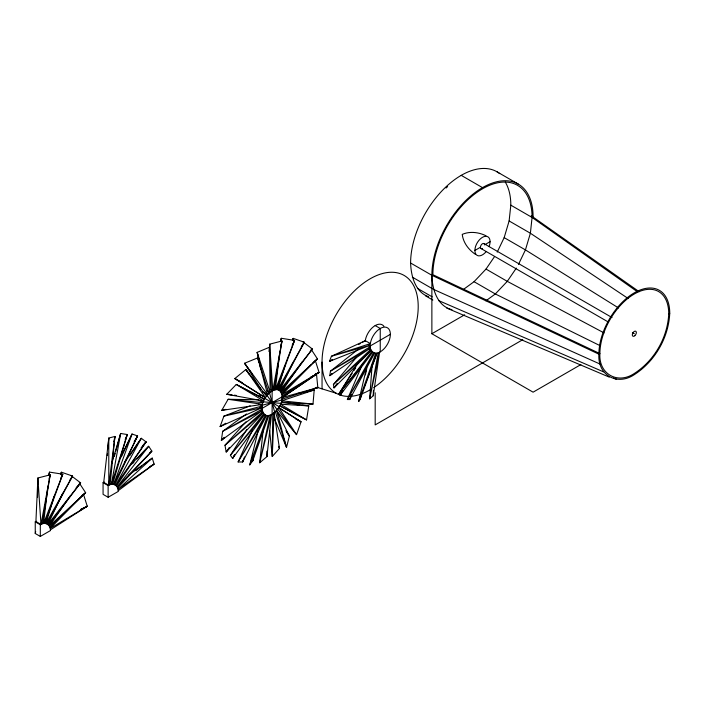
<?xml version="1.0" encoding="UTF-8"?>
<svg xmlns="http://www.w3.org/2000/svg" width="705" height="705" viewBox="0 0 705 705"><rect width="100%" height="100%" fill="white"/><g stroke="black" fill="none" stroke-linecap="round" stroke-linejoin="round"><path stroke-width="1.06" d="M107.847 448.988L108.79 438.043L103.732 482.379L108.79 485.304L108.79 438.043L114.941 436.448L110.095 484.749M250.125 405.868L223.899 416.144L220.11 426.604L262.084 407.631L262.251 406.018L258.876 404.071M282.141 398.334L282.15 397.558L316.51 374.196L317.832 387.6L281.982 399.171L282.317 397.497L316.51 374.196L310.738 377.184M272.773 413.809L272.245 456.505L279.462 448.424L274.078 412.848L275.347 411.729L286.512 447.428L289.394 436.034L276.571 410.442L286.512 447.428L274.448 418.708M37.585 497.342L37.726 488.741M37.788 484.441L37.894 477.999L50.196 474.809L42.274 523.903M269.601 350.614L269.698 344.163L282 340.982L274.078 390.076M372.108 365.023L369.649 398.801L373.253 395.743L373.403 390.332M274.078 412.848L272.245 456.505L269.654 430.438M269.354 351.786L269.698 344.163L272.773 390.632L271.09 389.654M269.151 351.575L269.477 347.23L257.166 352.377L260.788 369.314M107.292 455.553L107.477 453.368M263.141 430.491L259.713 462.762L266.931 456.637L271.46 414.566L259.713 462.762L270.156 415.122M261.996 408.442C260.198 398.774 279.453 378.929 282.238 396.756C284.036 406.415 264.78 426.261 261.996 408.442L282.238 396.756M365.234 341.476L365.41 339.863A14.311 8.266 -60 0 1 373.861 326.424A14.311 8.266 -60 0 1 383.952 326.344M497.219 252.108L504.172 237.629L509.125 220.956L510.817 205.164A70.13 40.493 -60 0 0 505.3 182.093M668.737 313.857C667.6 337.633 654.337 360.599 634.324 373.474C617.492 384.798 598.51 373.835 599.902 353.602A48.671 28.103 -60 0 1 634.324 293.985A48.671 28.103 -60 0 1 668.737 313.857L669.75 313.276A50.108 28.931 -60 0 0 634.324 292.822A50.108 28.931 -60 0 0 598.889 354.183C597.461 375.016 616.998 386.296 634.324 374.637C654.927 361.383 668.578 337.748 669.75 313.276M41.851 522.59L43.543 523.568L47.905 486.053M49.147 475.337L49.526 472.121L62.771 474.201L44.759 523.445M273.663 388.763L275.347 389.733L279.339 355.443M279.585 353.293L279.832 351.152M280.951 341.511L281.33 338.294L294.575 340.365L276.571 389.609M108.79 485.304L114.941 436.448L113.787 441.727M373.253 395.743L379.59 352.139L369.649 398.801L378.285 352.694M109.672 483.436L111.364 484.405L120.652 433.487L127.279 434.527L112.58 484.291M40.969 524.458L37.894 477.999L35.911 521.541L40.969 524.458L50.196 474.809L49.015 479.012M272.773 390.632L282 340.982L280.819 345.177M262.251 406.018L223.899 416.144L261.916 407.701L262.084 406.856M48.865 475.355L49.526 472.121L48.804 475.285M280.669 341.52L281.33 338.294L280.608 341.458M35.25 533.509L35.25 521.815L40.308 524.74C44.82 521.259 51.192 524.934 50.434 530.583L40.308 536.426L35.25 533.509L35.682 531.394M253.104 458.84L252.663 460.991L249.773 464.895L258.153 430.781M360.766 396.325L360.07 399.541L358.625 401.489L367.199 365.181M365.401 374.884L366.794 368.451M253.633 456.778L252.663 460.991L268.887 415.457L249.773 464.895L267.662 415.58M360.828 396.386L360.07 399.541L377.016 353.029L358.625 401.489L375.791 353.152M114.377 456.382L115.232 453.262M115.805 451.182L120.652 433.487L111.61 463.749M54.153 496.311L45.895 523.542L72.536 476.051L61.467 472.218L60.604 474.227M60.824 474.306L61.467 472.218L60.648 474.245M285.005 365.622L277.7 389.715L304.34 342.216L293.271 338.382L292.408 340.4M292.637 340.48L293.271 338.382L292.452 340.409M111.364 484.405L127.279 434.527L125.182 439.506M243.366 459.924L242.617 461.995L238.114 461.951L252.39 430.129M112.033 483.418L113.716 484.388L132.055 434.016L137.59 435.937L114.765 484.714M244.547 456.946L242.617 461.995L266.534 415.483L238.114 461.951L265.485 415.157L263.793 414.179M351.169 395.496L349.627 399.559L347.371 399.532L361.348 366.715M43.543 523.568L62.771 474.201L60.806 478.14M275.347 389.733L294.575 340.365L292.126 345.291M351.663 394.509L349.627 399.559L374.663 353.055L347.371 399.532L373.615 352.729M121.339 456.911L132.055 434.016L119.638 459.193M62.736 493.183L47.87 524.405L80.617 482.872L71.099 475.628M292.69 363.251L279.673 390.57L312.421 349.037L302.903 341.793M259.493 396.377L236.263 384.463L263.749 400.978L226.754 394.298L236.263 384.463L264.56 399.303L259.493 396.377L260.418 394.774L265.485 397.699L245.904 369.517L234.835 378.55L260.418 394.774M518.475 264.384L525.428 249.905L530.389 233.232L532.072 217.44A70.13 40.493 -60 0 0 482.484 188.808A70.13 40.493 -60 0 0 432.888 274.703L599.902 353.602L598.889 354.183L431.874 275.285L410.61 263.018A71.575 41.322 -60 0 1 443.701 189.081A71.575 41.322 -60 0 1 499.704 173.615M113.716 484.388L137.59 435.937L134.17 441.55M46.944 523.868L72.536 476.051L70.077 479.638M278.748 390.041L304.34 342.216L301.273 346.701M234.712 454.584L232.632 458.382L230.385 455.333L246.9 429.442M341.282 393.284L340.198 395.188L339.079 393.672L358.325 362.344M221.731 410.398L228.112 399.294L258.039 399.744L263.097 402.661L228.112 399.294L262.595 404.362L221.731 410.398L225.944 409.349M234.827 454.566L232.632 458.382L264.56 414.619L230.385 455.333L263.749 413.879L262.066 412.901M343 390.508L340.198 395.188L372.689 352.192L339.079 393.672L352.165 373.324M353.945 370.548L355.734 367.772M129.72 455.65L141.3 438.281L146.058 441.903L116.492 485.992M463.793 289.182L474.06 281.7L486.018 269.072L494.478 256.69M516.342 268.085L507.283 281.348L495.315 293.967L485.904 300.832M70.526 495.562L49.332 526.08L85.64 492.716L79.26 482.996M302.339 361.727L281.136 392.253L317.444 358.889L311.064 349.16M125.023 461.652L141.3 438.281L115.691 485.251L146.058 441.903L142.445 446.027M229.372 447.596L226.173 451.993L224.974 445.26L245.957 421.828M48.671 525.146L80.617 482.872L76.175 487.587M280.484 391.319L312.421 349.037L310.2 351.398M229.486 447.622L226.173 451.993L263.097 412.945L224.974 445.26L262.595 411.826L260.903 410.848M337.298 383.564L334.003 387.882L333.403 384.516L356.545 357.224M339.079 393.672L371.879 351.451M337.422 383.59L334.003 387.882L371.227 350.517L368.697 349.054M141.115 447.781L146.058 441.903M117.656 488.045L151.866 451.13L148.676 446.265L130.381 465.133M132.478 463.714L133.95 462.127M136.893 458.955L148.676 446.265L117.153 486.926L151.866 451.13L149.407 453.253M310.738 365.102L281.982 394.633L319.065 372.425L315.276 360.44L313.002 362.767M49.835 527.199L85.64 492.716L83.904 494.064M281.639 393.364L317.444 358.889L315.708 360.229M224.498 437.338L221.335 440.361L222.665 431.328L246.45 413.95M224.525 437.452L221.335 440.361L262.251 410.557L222.665 431.328L262.084 409.147L259.555 407.684M371.227 350.517L333.403 384.516L370.724 349.398L369.032 348.42M81.815 495.685L83.472 494.267L87.261 506.252L50.346 529.878M81.762 495.659L83.472 494.267L50.178 528.468L87.261 506.252L80.458 509.6L87.261 506.252M358.378 349.142L330.46 371.156L329.799 375.668L370.381 348.129L330.46 371.156L370.213 346.719L368.521 345.75M135.783 470.596L141.846 465.996M143.582 464.683L152.236 458.109L154.131 464.101L118.167 490.724M129.015 474.817L152.236 458.109L117.999 489.305L154.131 464.101L149.469 466.789M282.15 396.043L319.065 372.425L315.179 374.337L319.065 372.425M221.96 425.423L220.11 426.604L225.785 423.238M474.888 250.451L480.458 247.235M484.511 244.899L490.072 241.683M332.293 359.753L329.464 361.383L331.438 356.236L365.322 340.674L370.381 343.599L331.438 356.236L370.213 345.203L329.464 361.383L332.355 359.841M358.713 344.489L360.599 343.397M362.493 342.304L365.322 340.674M108.129 497.272L118.255 491.429C119.013 485.78 112.641 482.105 108.129 485.586L103.071 482.661L103.071 494.355L108.129 497.272L108.129 485.586M390.367 334.329L370.125 346.014L368.433 345.036M461.229 175.351L482.484 187.627A71.575 41.322 -60 0 0 431.874 275.285L431.874 333.729L464.674 314.791M522.784 339.687L375.183 424.904L375.183 392.764M580.894 364.573L533.095 392.174L431.874 333.729M310.852 377.342L316.51 374.196M380.242 351.857C374.073 356.466 367.975 348.949 370.469 342.789A14.311 8.266 -60 0 1 382.004 327.64A14.311 8.266 -60 0 1 390.332 335.368A14.311 8.266 -60 0 1 380.242 351.857L380.242 328.477L375.183 325.56M282.15 397.558L317.832 387.6L314.606 388.288M103.071 482.661L104.384 482.105M35.25 521.815L36.563 521.259M262.339 405.216L281.894 399.973M304.666 392.394L314.201 389.997L313.002 404.097L281.136 402.529M298.074 393.39L314.201 389.997L281.639 400.828L313.002 404.097L308.658 403.568M231.117 394.58L226.754 394.298L232.077 394.923M297.043 404.873L299.176 405.058M302.375 405.331L308.79 405.877L306.543 419.907L279.673 405.895M263.353 401.815L280.881 403.383M234.201 395.179L236.334 395.426M281.877 402.185L308.79 405.877L280.484 404.221L306.543 419.907L279.453 405.534M410.61 263.018C411.024 275.884 415.122 292.037 428.578 296.752M431.874 275.285C432.147 288.786 437.1 306.146 451.94 309.671M316.809 387.248L336.126 393.214M446.697 308.059L609.27 377.122M613.579 378.091L616.611 379.387M438.651 300.594L603.639 371.896M433.593 289.42L600.096 364.08M485.983 235.752C478.686 232.192 469.83 231.09 462.242 234.377C463.185 242.599 468.569 249.72 475.293 254.258M599.84 345.556L495.315 293.967L474.06 281.7M604.088 332.936L507.283 281.348L486.018 269.072M242.441 382.753L234.835 378.55L265.485 397.699M295.377 418.682L301.053 421.819L296.549 434.65L276.157 410.301M497.016 171.809L518.272 184.084M531.244 215.783L639.179 291.703M510.817 205.164L532.072 217.44L637.267 291.658M509.125 220.956L530.389 233.232L628.243 298.567M504.172 237.629L525.428 249.905L618.514 307.953M483.912 243.586L612.028 317.55M632.42 332.637L634.324 333.729M481.048 248.548L608.212 321.965M412.337 277.144L432.667 288.883M417.395 288.319L432.183 296.858M425.441 295.783L432.835 300.048M267.618 390.878L270.156 392.341L268.887 393.461L257.845 357.832L244.591 363.242L260.859 389.063M262.604 391.83L267.662 394.756L257.845 357.832L258.62 362.053M264.957 398.466L279.277 406.732M279.162 408.028L301.053 421.819L278.748 407.499L296.549 434.65L277.7 409.032M266.534 396.166L245.904 369.517L248.9 374.082M267.662 394.756L244.591 363.242L248.319 368.53M249.561 370.284L252.037 373.809M267.054 395.399L277.18 409.799M286.318 431.645L289.394 436.034L285.93 430.517M278.81 446.336L279.462 448.424L278.898 446.344M269.495 392.817L274.738 412.372M259.07 359.806L257.166 352.377L270.156 392.341L269.477 347.23L271.46 391.39M266.843 454.469L266.931 456.637L266.869 451.147M322.044 362.088L322.044 388.869M272.121 390.905L272.121 414.284M40.308 524.74L40.308 536.426M482.484 187.627A71.575 41.322 -60 0 1 533.095 216.849M446.071 188.024A70.13 40.493 -60 0 1 447.613 186.587M482.484 248.407A2.864 1.657 -60 0 1 480.466 247.437A2.864 1.657 -60 0 1 482.132 243.965A2.864 1.657 -60 0 1 484.441 244.335M486.283 251.465A10.734 6.195 -60 0 1 475.003 251.905A10.734 6.195 -60 0 1 483.797 236.677A10.734 6.195 -60 0 1 489.059 246.653M349.098 396.395A67.997 39.26 -60 0 1 336.637 313.813A67.997 39.26 -60 0 1 413.976 286.239A67.997 39.26 -60 0 1 373.703 387.627M370.125 389.847A67.997 39.26 -60 0 1 351.196 396.289M332.196 373.509L329.799 375.668L332.275 373.544M634.844 335.686A2.864 1.657 -60 0 0 635.751 331.253A2.864 1.657 -60 0 0 632.367 334.258A2.864 1.657 -60 0 0 634.844 335.686"/></g></svg>
